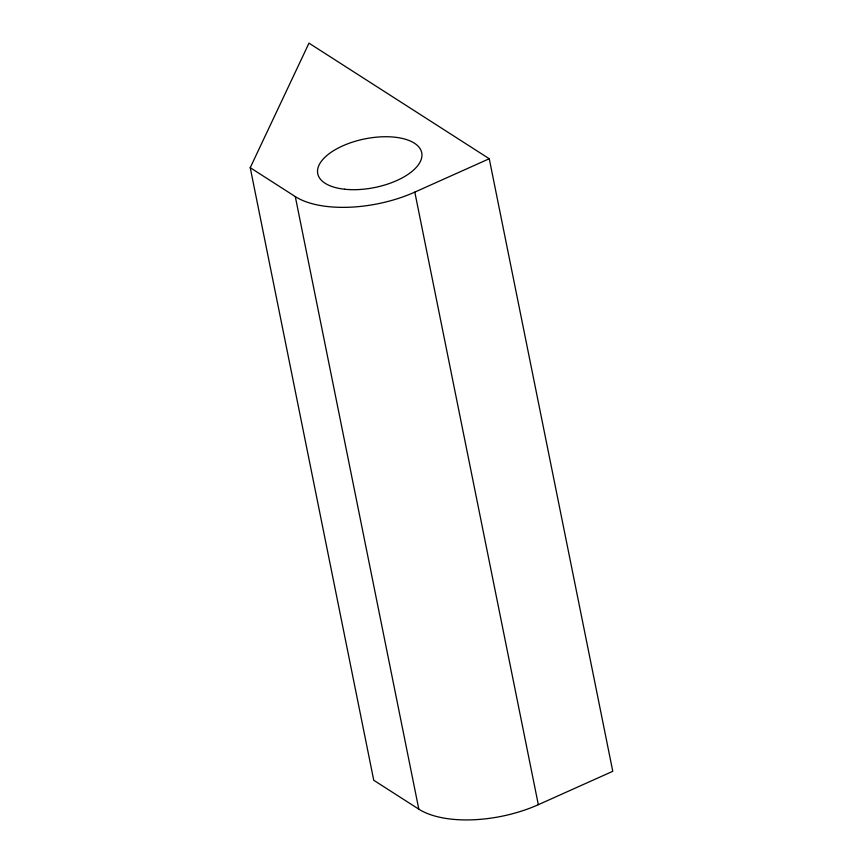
<?xml version="1.0" encoding="UTF-8"?>
<svg xmlns="http://www.w3.org/2000/svg" width="863" height="863" viewBox="0 0 863 863"><rect width="100%" height="100%" fill="white"/><g stroke="black" fill="none" stroke-linecap="round" stroke-linejoin="round"><path stroke-width="1.29" d="M250.227 167.692L308.986 43.15L489.256 158.738L612.773 771.306L538.329 804.683A88.382 41.359 -11.4 0 1 418.814 809.16L373.744 780.26L250.227 167.692L295.297 196.591A88.382 41.359 -11.4 0 0 414.812 192.115L489.256 158.738M414.812 192.115L538.329 804.683M295.297 196.591L418.814 809.16M344.574 189.224A53.031 24.811 -11.4 0 0 421.942 154.542A53.031 24.811 -11.4 0 0 342.697 145.879A53.031 24.811 -11.4 0 0 344.574 189.224"/></g></svg>
